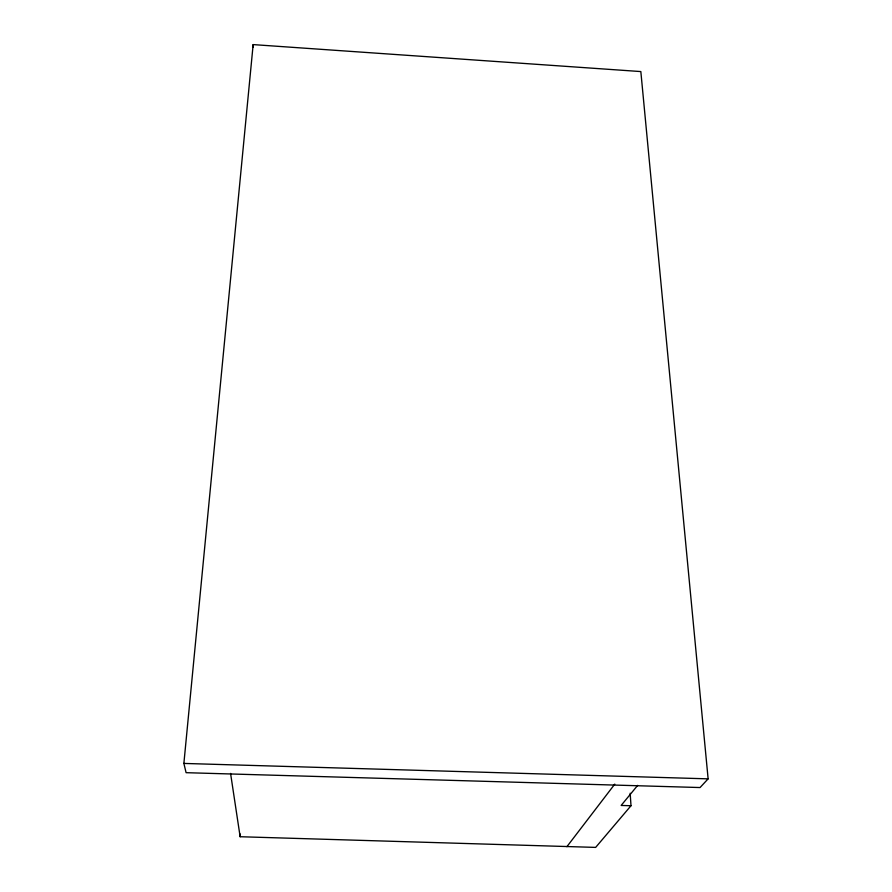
<?xml version="1.0" encoding="UTF-8"?>
<svg xmlns="http://www.w3.org/2000/svg" width="892" height="892" viewBox="0 0 892 892"><rect width="100%" height="100%" fill="white"/><g stroke="black" fill="none" stroke-linecap="round" stroke-linejoin="round"><path stroke-width="1.34" d="M630.165 793.222L631.001 805.732L595.655 847.4L240.138 836.729L240.349 834.053M183.875 763.429L253.15 44.6L640.835 71.572L708.125 778.85L700.042 787.547L186.094 772.684L183.875 763.429L708.125 778.85M566.899 846.675L614.789 784.113M637.668 785.373L621.144 805.454L631.001 805.732M230.571 773.42L240.138 836.729M253.15 44.6L253.239 47.298"/></g></svg>
